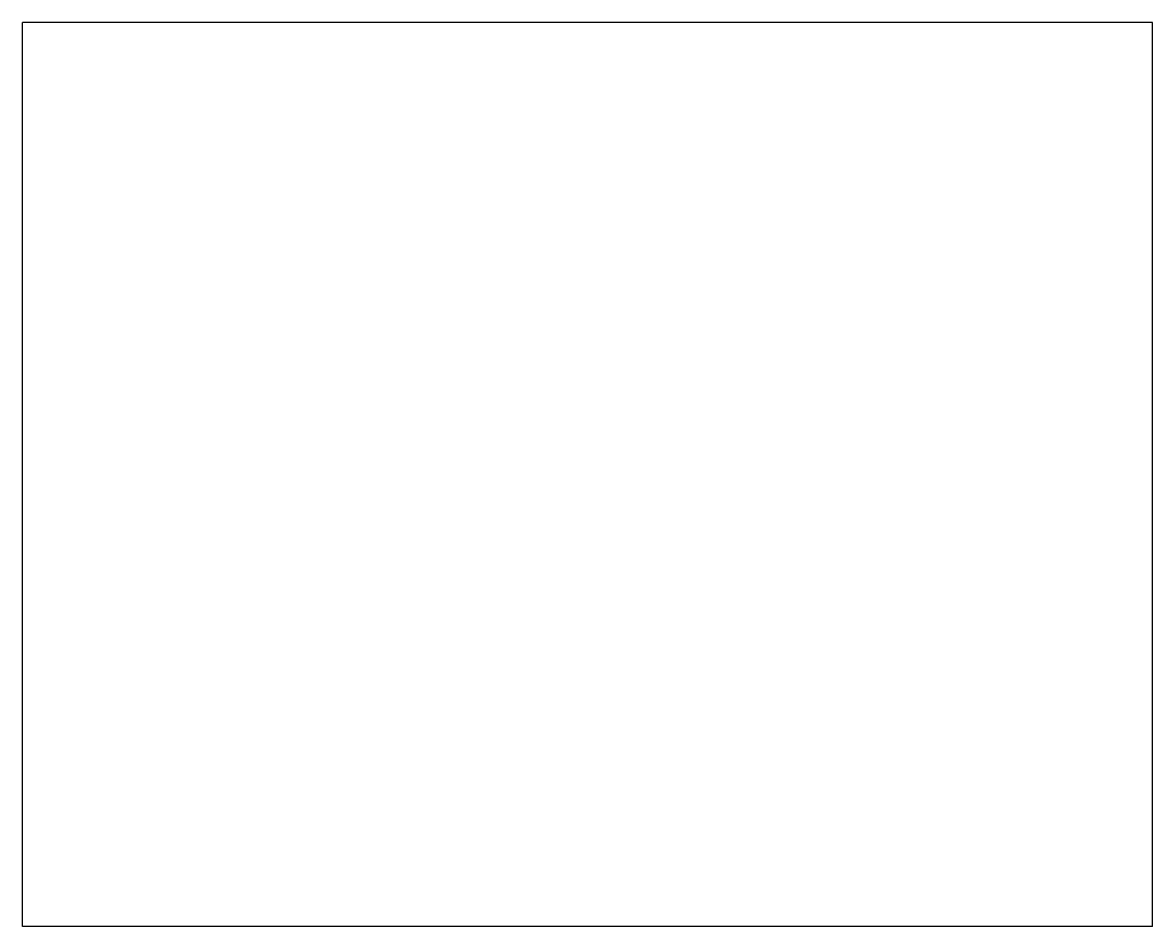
# Model space of a CAD drawing. Extents: x -11.6 to 13.4, y -10 to 10.
import ezdxf

# ---------------------------------------------------------------- set-up
doc = ezdxf.new("R2010")
doc.units = 0
doc.layers.add('VISIBLE', color=7, linetype='CONTINUOUS')

msp = doc.modelspace()

# ---------------------------------------------------------------- linework, layer by layer
at = {"layer": 'VISIBLE'}
for p, q in [((13.377, 10), (-11.623, 10)), ((-11.623, -10), (-11.623, 10)), ((13.377, -10), (13.377, 10)), ((13.377, -10), (-11.623, -10))]:
    msp.add_line(p, q, dxfattribs=at)

doc.saveas('drawing.dxf')
